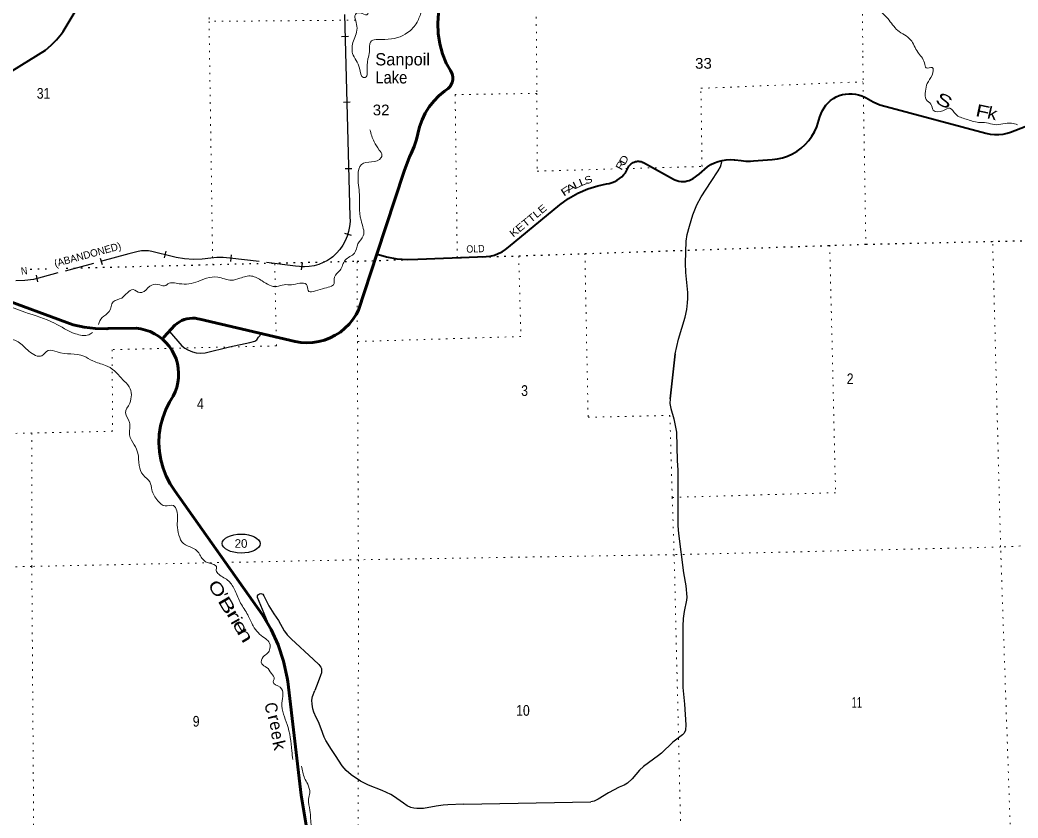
# Model space of a CAD drawing. Header units: feet. Extents: x 485078 to 733631, y 372822 to 564222.
# Drawn here: x 562675 to 578960, y 422307 to 435333 of the extents above; entities that cross this region are included whole.
import ezdxf
from ezdxf.enums import TextEntityAlignment as Align

# ---------------------------------------------------------------- set-up
doc = ezdxf.new("R2010")
doc.units = ezdxf.units.FT
doc.header["$LTSCALE"] = 80
doc.linetypes.add('DOTTED', pattern=[1.5, 0.3, -1.2])
doc.linetypes.add('LONG_DASHED', pattern=[7.5, 6, -1.5])
for name, color, linetype, lineweight in [('17', 7, 'Continuous', 25), ('23', 7, 'Continuous', 70), ('26', 7, 'Continuous', 40), ('27', 7, 'Continuous', 25), ('29', 7, 'Continuous', 25), ('34', 7, 'Continuous', 25), ('39', 7, 'Continuous', 13), ('41', 7, 'Continuous', 13), ('6', 7, 'DOTTED', 25), ('63', 7, 'Continuous', 25), ('7', 7, 'DOTTED', 13)]:
    doc.layers.add(name, color=color, linetype=linetype, lineweight=lineweight)

msp = doc.modelspace()

# ---------------------------------------------------------------- linework, layer by layer
at = {"layer": '17'}
msp.add_ellipse((566284.24, 426786.03), major_axis=(309.24, -1), ratio=0.500121, dxfattribs=at)
at = {"layer": '23'}
for points in [[(568497.05, 431509.51), (568941.37, 432863.77), (569032.66, 433100.2), (569057.48, 433153.87), (569107.22, 433266.8), (569144.89, 433384.32), (569164.93, 433474.55), (569194.23, 433590.98), (569235.55, 433703.71), (569288.42, 433811.5), (569352.27, 433913.18), (569426.4, 434007.62), (569509.99, 434093.8), (569602.13, 434170.77), (569663.13, 434213.5), (569679.74, 434230.3), (569694.5, 434248.74), (569707.26, 434268.63), (569717.87, 434289.74), (569726.21, 434311.85), (569732.19, 434334.7), (569735.76, 434358.06), (569736.86, 434381.66), (569735.49, 434405.24), (569731.66, 434428.55), (569725.42, 434451.34), (569716.82, 434473.35), (569705.98, 434494.34), (569697.97, 434507.04), (569626.85, 434625.6), (569567.8, 434782.48), (569525.47, 434944.67), (569500.32, 435110.4), (569492.64, 435277.85), (569502.5, 435445.19)], [(564997.93, 430124.47), (565024.25, 430153.43), (565203.92, 430351.11), (565238.28, 430379.73), (565275.44, 430404.6), (565315, 430425.45), (565356.52, 430442.05), (565399.55, 430454.22), (565443.61, 430461.82), (565488.23, 430464.78), (565532.92, 430463.05), (565577.17, 430456.67), (565612.33, 430448.14), (567162.63, 430081.93), (567258.72, 430066.71), (567355.88, 430061.61), (567453.04, 430066.7), (567549.14, 430081.92), (567643.11, 430107.1), (567733.94, 430141.96), (567820.63, 430186.13), (567902.23, 430239.12), (567977.84, 430300.34), (568046.64, 430369.13), (568107.87, 430444.74), (568160.86, 430526.34), (568197.57, 430596.69), (568497.05, 431509.51)], [(562271.64, 430826.78), (563543.86, 430359), (563723.5, 430318.25), (563906.41, 430296.5), (564090.59, 430293.99), (564116.42, 430295.18), (564570.62, 430300.69), (564648.73, 430290.4), (564725.33, 430271.99), (564799.59, 430245.69), (564870.69, 430211.76), (564937.85, 430170.59), (564997.93, 430124.47)], [(567342.43, 422191.88), (567260.49, 422678.64), (567044.75, 424532.57), (567035, 424595.89), (566975.09, 424867.39), (566887.12, 425131.15), (566772.06, 425384.27), (566631.18, 425623.97), (565202.32, 427645.61), (565125.48, 427762.3), (565061.27, 427886.38), (565010.37, 428016.5), (564973.36, 428151.22), (564950.62, 428289.07), (564942.43, 428428.55), (564948.86, 428568.12), (564969.84, 428706.25), (565005.14, 428841.43), (565054.38, 428972.18), (565117.02, 429097.07), (565148.78, 429150), (565172.85, 429191.15), (565206.77, 429262.25), (565233.08, 429336.51), (565251.48, 429413.11), (565261.78, 429491.21), (565263.85, 429569.97), (565257.68, 429648.51), (565243.34, 429725.97), (565220.97, 429801.51), (565190.83, 429874.3), (565153.25, 429943.54), (565108.64, 430008.47), (565057.49, 430068.38), (565000.35, 430122.62), (564997.93, 430124.47)]]:
    msp.add_lwpolyline(points, dxfattribs=at)
at = {"layer": '26'}
for points in [[(561840.2, 434068.02), (563089.56, 434842.39), (563185.71, 434920.92), (563273.12, 435009.08), (563350.84, 435105.89), (563379.19, 435147.06), (563877.8, 435981.69)], [(568497.05, 431509.51), (568523.09, 431502.06), (568656.31, 431463.95), (568824.78, 431434), (568995.46, 431421.83), (569166.48, 431427.57), (570282.06, 431470.15), (570349.4, 431479.64), (570415.38, 431496.12), (570479.28, 431519.41), (570540.39, 431549.25), (570598.05, 431585.31), (570647.19, 431623.38), (571485.3, 432315.72), (571626.86, 432417.52), (571778.28, 432503.96), (571937.91, 432574.09), (572104, 432627.16), (572242.93, 432657.39), (572289.45, 432665.42), (572334.87, 432678.26), (572378.7, 432695.78), (572420.46, 432717.79), (572459.69, 432744.04), (572495.96, 432774.25), (572528.87, 432808.08), (572553.19, 432838.39), (572610.55, 432943.97), (572621.71, 432959.31), (572634.41, 432973.39), (572648.51, 432986.07), (572663.86, 432997.21), (572680.29, 433006.68), (572697.62, 433014.38), (572715.66, 433020.23), (572734.22, 433024.16), (572753.08, 433026.13), (572772.04, 433026.11), (572790.9, 433024.12), (572809.45, 433020.16), (572827.48, 433014.29), (572844.8, 433006.56), (572846.16, 433005.86), (573339.87, 432731.95), (573361.98, 432721.67), (573394.13, 432710.1), (573427.32, 432701.95), (573461.19, 432697.31), (573495.35, 432696.24), (573529.43, 432698.75), (573563.07, 432704.8), (573595.89, 432714.34), (573627.53, 432727.26), (573657.65, 432743.41), (573758.18, 432817.45), (573893.92, 432935.67), (573948.69, 432971.17), (574006.86, 433000.75), (574067.81, 433024.09), (574130.87, 433040.94), (574195.34, 433051.09), (574260.52, 433054.46), (574325.69, 433050.99), (574337.99, 433049.56), (574444.33, 433038.22), (574520.02, 433030.37), (574596.12, 433030.47), (574645.2, 433034.78), (574946.33, 433056.46), (575032.49, 433065.74), (575117.21, 433083.97), (575199.57, 433110.96), (575278.64, 433146.41), (575353.59, 433189.93), (575423.57, 433241.04), (575487.82, 433299.2), (575545.64, 433363.74), (575596.4, 433433.98), (575639.54, 433509.14), (575674.3, 433587.64), (575728.25, 433753.69), (575745.2, 433804.59), (575767.37, 433853.44), (575794.53, 433899.71), (575826.38, 433942.88), (575862.56, 433982.49), (575902.69, 434018.09), (575946.32, 434049.31), (575992.97, 434075.8), (576042.14, 434097.26)], [(576042.14, 434097.26), (576093.28, 434113.47), (576145.83, 434124.25), (576199.23, 434129.47), (576252.87, 434129.08), (576306.19, 434123.09), (576358.58, 434111.55), (576409.48, 434094.6), (576458.33, 434072.43), (576479.65, 434060.72), (576598.59, 433995.36), (576704.73, 433949.79), (576806.31, 433918.12), (578435.66, 433485.27), (578504.63, 433470.38), (578574.78, 433462.78), (578645.35, 433462.55), (578715.54, 433469.71), (578784.61, 433484.16), (578837.7, 433500.57), (579078.18, 433596.09)]]:
    msp.add_lwpolyline(points, dxfattribs=at)
at = {"layer": '29'}
for p, q in [((573285.01, 429151.25), (573364.62, 429885.01)), ((566742.45, 425449.17), (566552.39, 425903.71)), ((569910.67, 422530.65), (571990.21, 422569.99))]:
    msp.add_line(p, q, dxfattribs=at)
for points in [[(573364.62, 429885.01), (573419.01, 430123.58), (573528.41, 430482.35), (573554.24, 430607.02), (573564.88, 430716.47), (573570.96, 430786.4), (573570.96, 430883.69), (573540.57, 431212.06), (573534.49, 431364.08), (573546.65, 431722.85), (573563.36, 431829.27), (573596.79, 431966.09), (573656.05, 432154.59), (573721.38, 432312.7), (573789.76, 432446.47), (573953.86, 432695.79), (574069.34, 432872.13), (574104.28, 432935.98), (574130.87, 433040.94)], [(565114.92, 430245.8), (565317.3, 430014.14), (565365.92, 429977.65), (565411.51, 429950.29), (565490.52, 429913.8), (565551.3, 429898.6), (565627.27, 429895.56), (565697.16, 429901.64), (566092.22, 429995.89), (566423.46, 430065.82), (566505.51, 430090.15), (566538.94, 430114.47), (566569.33, 430154), (566608.84, 430202.64)], [(573364.62, 429885.01), (573344.56, 429685.76), (573283.78, 429150.65), (573279.22, 429071.6), (573295.93, 428992.55), (573344.56, 428822.28), (573387.1, 428603.37), (573399.26, 428135.15), (573406.86, 427992.25), (573411.41, 427739.89), (573411.41, 427077.08), (573419.02, 426949.38), (573502.58, 426310.89)], [(573502.58, 426310.89), (573537.54, 426095.02), (573555.42, 425912.77), (573550.86, 425864.13), (573514.75, 425675.43), (573493.48, 425562.94), (573488.92, 425438.28), (573488.92, 424434.94), (573519.31, 424167.38), (573537.54, 423826.86), (573531.47, 423741.73), (573513.23, 423693.08), (573482.84, 423662.67), (573324.82, 423547.14), (573142.49, 423364.71), (573093.86, 423328.23), (572850.75, 423145.8), (572782.38, 423088.04), (572663.86, 422945.14), (572589.4, 422878.24), (572533.19, 422844.8), (572449.61, 422811.35), (572279.43, 422720.14), (572109.25, 422616.77), (572043.92, 422583.33), (571990.21, 422569.99)], [(566552.39, 425903.71), (566549.19, 425914.86), (566551.47, 425932.34), (566557.55, 425948.3), (566566.28, 425956.65), (566585.66, 425968.82), (566605.79, 425971.85), (566622.88, 425967.3), (566637.32, 425958.18), (566654.41, 425935.37), (566736.46, 425768.14), (566818.51, 425640.45), (566891.44, 425530.99), (566984.52, 425363.01), (567006.92, 425333.36), (567034.66, 425297.64), (567098.09, 425233.03), (567462.76, 424892.5), (567550.89, 424810.41), (567568.37, 424792.16), (567583.95, 424770.12), (567595.72, 424748.08), (567596.47, 424725.28), (567596.48, 424701.71), (567592.68, 424676.63), (567581.28, 424634.06), (567538.73, 424527.65), (567484.03, 424390.83)], [(567590.41, 423759.96), (567544.05, 423876.23), (567510.62, 423947.68), (567469.6, 424035.85), (567451.36, 424090.58), (567440.73, 424166.59), (567439.21, 424231.96), (567448.33, 424292.77), (567484.03, 424390.83)], [(569910.67, 422530.65), (569656.87, 422522.51), (569581.66, 422516.42), (569465.42, 422498.18), (569258.77, 422464.74), (569215.47, 422461.69), (569152.41, 422461.7), (569099.99, 422466.25), (569052.13, 422479.94), (568995.15, 422505.78), (568930.57, 422546.83), (568769.51, 422662.37), (568725.43, 422691.24), (568584.14, 422756.62), (568359.26, 422844.79), (568231.62, 422908.64), (568076.64, 423012.02), (567999.89, 423080.41), (567933.81, 423157.96), (567824.41, 423328.22), (567760.59, 423425.51), (567666.37, 423574.47), (567639.04, 423626.18), (567590.41, 423759.96)]]:
    msp.add_lwpolyline(points, dxfattribs=at)
at = {"layer": '34'}
for p, q in [((567922.97, 435063.18), (568033.54, 435066.14)), ((567954.25, 433991.42), (568064.82, 433994.38)), ((567980.67, 432905.95), (568091.24, 432908.91)), ((567972.52, 431854.77), (568078.37, 431822.67)), ((567277.67, 431364.81), (567262.14, 431255.29))]:
    msp.add_line(p, q, dxfattribs=at)
msp.add_lwpolyline([(567970.63, 435420.79), (568058.73, 432127.29), (568060.35, 432044.97), (568053.36, 431962.88), (568037.83, 431881.98), (568013.92, 431803.14), (567981.9, 431727.23), (567942.13, 431655.09), (567895.03, 431587.49), (567841.11, 431525.2), (567781, 431468.88), (567759.7, 431451.54), (567693.65, 431407.92), (567623.4, 431371.44), (567549.72, 431342.5), (567473.41, 431321.41), (567395.32, 431308.43), (567316.31, 431303.68), (567271.6, 431305.67)], dxfattribs=at)
at = {"layer": '39'}
for points in [[(568408.9, 435690.99), (568462.55, 435886.43), (568641.01, 435937.48), (568781.84, 435878.4), (568888.46, 435895.27), (568954.93, 436062.74), (569014.85, 436250.25), (569168, 436183.4), (569281.02, 436186.28), (569376.04, 436101.78), (569392.91, 435993.05), (569395.51, 435809.16), (569347.04, 435648.22), (569232.28, 435473.46), (569155.97, 435295.64), (569000.64, 435127.94), (568627.83, 435015.32), (568392.6, 434972.93), (568378.4, 434814.89), (568353.09, 434697), (568340.35, 434480.37), (568326.09, 434405.21), (568281.94, 434393.97), (568215.57, 434543.89), (568102.46, 434785.61), (568115.49, 434990.12), (568174.09, 435230.16), (568160.79, 435438.03), (568227.14, 435449.83), (568335.02, 435416.2), (568374.92, 435516.27), (568393.32, 435587.5), (568407.44, 435668.72), (568408.9, 435690.99)], [(576511.38, 435689.54), (576642.34, 435541.27), (576834.86, 435354.14), (576997.2, 435162.19), (577207.02, 435009.87), (577323.16, 434808.66), (577432.62, 434631.53), (577462.96, 434549.43), (577559.68, 434557.96), (577556.77, 434432.55), (577479.39, 434297.15), (577448.28, 434169), (577461.82, 434031.89), (577536.36, 433958.99), (577577.19, 433860.98), (577732.95, 433850.8), (577849.05, 433892.17), (577942.36, 433795.5), (578112.01, 433714.93), (578317.32, 433661.54), (578446.74, 433654.74), (578572.69, 433625.61), (578852.87, 433646.91), (578951.96, 433621.82)], [(568386.16, 433541.53), (568451.68, 433345.09), (568537.88, 433209.83), (568580.48, 433121.97), (568569.28, 433085.29), (568413.43, 433018.65), (568246.88, 432975.99), (568190.85, 432794.64), (568214.81, 432483.94), (568239.5, 432064.09), (568276.16, 431810.31), (568188.59, 431678.7), (568133.87, 431525.69), (567981.15, 431414.65), (567898.53, 431246.78), (567806.41, 431135.27), (567798.96, 431029.96), (567609.2, 430946.27), (567375.65, 430918.08), (567348.99, 431014.43), (567243.43, 431035.99), (567104.73, 431010.22), (566983.53, 431011.17), (566867.13, 430981.92), (566626.54, 431072.81), (566454.88, 431153.34), (566263.9, 431118.14), (566125.41, 431084.28), (565901.98, 431135.18), (565720.64, 431118.43), (565580.63, 431064.32), (565272.54, 431028.15), (565088.83, 431025.49), (565053.16, 430998.3), (564958, 431008), (564824.74, 431006.62), (564700.13, 430902.36), (564629.95, 430882.38), (564521.66, 430932.17), (564428.02, 430881.27), (564335.3, 430794), (564197.46, 430733.87), (564130.83, 430572.47), (564014.14, 430474.48), (563957.64, 430361.37)], [(563856.8, 430230.05), (563798.98, 430196.09), (563580.5, 430210.73), (563236.86, 430383.9), (562753.24, 430564.99), (562053.34, 430788.32), (561828.27, 430788.23), (561804.57, 430782.96), (561717, 430863.97), (561514.9, 430865.94), (561168.61, 430811.94), (560680.85, 430595.62), (560289.8, 430324.86), (560027.69, 430227.2), (559929.01, 430135.74), (559854.64, 430121.71), (559767.4, 430137.68), (559680.17, 430072.79), (559675.69, 430010), (559669.95, 429916.87), (559668.6, 429809.69), (559663.93, 429674.13), (559578.57, 429615.35), (559380.28, 429549.64), (559271.55, 429536.76), (559220.31, 429406.08), (559304.02, 429369.8), (559384.46, 429303.12), (559375.39, 429181.6), (559236.08, 429180.07), (559146.58, 429125.22), (559025.5, 429041.27), (558726.24, 429055.87), (558526.28, 429056.83), (558420.22, 429017.74), (558309.48, 428923.95), (558207.92, 428866.77), (558206.47, 428763.64), (558259.37, 428667.95), (558180.83, 428498.16), (557931.42, 428216.87), (557752.51, 428103.14), (557605.74, 428077.16), (557567.53, 428150.98), (557496.89, 428149.18), (557460.7, 428223.05), (557407.62, 428245.96)], [(562018.83, 430795.53), (562009.68, 430597.18), (561981.64, 430507.52), (561996.83, 430465.46), (562062.54, 430341.8), (562156, 430239.06), (562644.7, 430079.71), (562822.28, 429924.54), (563032.09, 429853.07), (563135.01, 429936.56), (563280.98, 429914.01), (563716.94, 429844.27), (563864.28, 429767.17), (564068.04, 429695.55), (564215.64, 429608.35), (564348.46, 429466.19), (564456.56, 429343.61), (564465.22, 429079.01), (564398.54, 428919.63), (564463.05, 428763.6), (564464.14, 428559.45), (564538.94, 428395.6), (564598.85, 428261.68), (564620.02, 428062.09), (564684.53, 427906.06), (564794.39, 427793.63), (564827.91, 427665.11), (564923.35, 427483.59), (565044.56, 427401.78), (565177.72, 427407.2), (565232.37, 427321.67), (565242.25, 427089.44), (565268.61, 426924.35), (565340.68, 426788.73), (565508.31, 426708.1), (565611.91, 426603.6), (565656.18, 426529.94), (565768.91, 426464.08), (565879.31, 426410.29), (565878.82, 426349.64), (565918.79, 426285.97), (566081.12, 426174.88), (566184.08, 426015.79), (566275.94, 425815.98), (566391.92, 425620.83), (566479.23, 425441.12), (566663.88, 425245.7), (566736.1, 425184.88), (566753.07, 425072.1), (566714.58, 424996.33), (566645.31, 424939.98), (566620, 424822.08), (566700.18, 424765.5), (566777.4, 424666.4), (566822.12, 424574.55), (566807.09, 424529.69), (566920.37, 424441.61), (566949.07, 424183.59), (567034.55, 423836.05), (567112.06, 423403.4), (567124.88, 423260.52)], [(567270.22, 423155.43), (567319.15, 422957.88), (567370.08, 422860.13), (567403.9, 422719.48), (567384.34, 422613.86), (567405.05, 422432.46), (567433.85, 422170.39), (567499.22, 421980.01), (567566.87, 421779.59), (567664.39, 421515.24), (567716.03, 421308.34), (567806.89, 421068.07), (567940.18, 420826.87), (568017.74, 420725.62)]]:
    msp.add_spline(points, degree=3, dxfattribs=at)
at = {"layer": '6'}
msp.add_line((562844, 431266.43), (563173.65, 431274.72), dxfattribs=at)
msp.add_lwpolyline([(563429.56, 431281.16), (565820.05, 431341.31), (568177.53, 431395.41), (576477.01, 431671.89), (579348.59, 431736.75)], dxfattribs=at)
at = {"layer": '63'}
for p, q in [((565055.44, 431556.69), (565028.75, 431449.35)), ((563984.91, 431447.2), (564013.89, 431340.45)), ((566123.39, 431497.73), (566110.16, 431387.92)), ((562937.13, 431167.75), (562963.49, 431060.32))]:
    msp.add_line(p, q, dxfattribs=at)
at = {"layer": '63', "linetype": 'LONG_DASHED'}
msp.add_lwpolyline([(567271.6, 431305.67), (567237.23, 431307.2), (567171.62, 431316.51), (566096.67, 431445.96), (565991.32, 431456.62), (565885.47, 431456.21), (565787.57, 431445.9), (565646.44, 431426.23), (565503.97, 431421.43), (565361.76, 431431.55), (565221.41, 431456.47), (565180.21, 431466.71), (564826.62, 431554.64), (564771.47, 431563.68), (564715.69, 431566.91), (564659.89, 431564.28), (564604.66, 431555.84), (564557.8, 431543.9), (564452.68, 431517.61), (563038.97, 431133.82), (562897.52, 431099.12), (562753.17, 431079.39), (562607.56, 431074.85)], dxfattribs=at)
at = {"layer": '7'}
msp.add_line((568150.32, 435328.77), (565760.74, 435310.08), dxfattribs=at)
for points in [[(571001.06, 442159.32), (571081.94, 438055.66), (571085.68, 436701.33), (571109.77, 434134.61), (571115.41, 432865.23), (572356.01, 432900.63)], [(576410.07, 436988.82), (576427.16, 434739.32), (576433.02, 434306.84), (576477.01, 431671.89)], [(565755.14, 436331.84), (565760.74, 435310.08), (565820.05, 431341.31)], [(572559.58, 432906.43), (573803.52, 432941.92), (573785.63, 434217.04), (576430.06, 434323.91)], [(571109.77, 434134.61), (569775.35, 434114.7), (569810.3, 431437.07)], [(578862.12, 421006.07), (578855.48, 421485.46), (578675.23, 426730.77), (578545.87, 431718.62), (578553.9, 431720.85)], [(575887.68, 431656.85), (575983.13, 427616.23), (573317.21, 427540.11)], [(570812.97, 431478.83), (570847.98, 430165.73), (568180.2, 430083.5)], [(571892.39, 431520.53), (571945.41, 428847.4), (573279.58, 428877.4), (573317.21, 427540.11), (573348.79, 426604.95), (573476.68, 421273.4), (573490.35, 420866.48)], [(566831.51, 431354.99), (566859.15, 430013.4), (564178.75, 429951.07), (564185.96, 428619.06), (562869.91, 428591.54), (558574.7, 428496.08), (558589.5, 426299.06), (558616.32, 425794.36), (557556.83, 425763.28), (557306.32, 425767), (557305.85, 423132.94), (555976.48, 423072.73), (556035.84, 420870.78), (556059.28, 420422.51)], [(568177.74, 431387.32), (568180.2, 430083.5), (568196.97, 426522), (568193.99, 421094.12), (568216.18, 420730.69)], [(562869.91, 428591.54), (562868.06, 426414.31), (562906.65, 421019.84), (562907.23, 420960.39)], [(579478.39, 426771.49), (578675.23, 426730.77), (573348.79, 426604.95), (568196.97, 426522), (562868.06, 426414.31), (558589.5, 426299.06)]]:
    msp.add_lwpolyline(points, dxfattribs=at)

# ---------------------------------------------------------------- texts
at = {"layer": '17'}
msp.add_text('20', height=140, dxfattribs=at).set_placement((566281.78, 426717.72), align=Align.CENTER)
at = {"layer": '27'}
for s, rotation, width, p in [('R', 61.485, 1.2, (572523.87, 432931.05)), ('D', 61.485, 1.2, (572582, 433024.73)), ('L', 26.845, 1.45, (571788.4, 432596.93)), ('L', 22.495, 1.3, (571878.77, 432637.76)), ('S', 22.146, 1.15, (571972.22, 432669.17)), ('F', 33.545, 1.55, (571610.39, 432490.1)), ('A', 32.195, 1.45, (571691.04, 432542.64))]:
    msp.add_text(s, height=120, rotation=rotation, dxfattribs=dict(at, width=width)).set_placement(p, align=Align.CENTER)
for s, rotation, width, p in [('KETTLE', 39.559, 1.2, (570724.55, 431778.29)), ('OLD', 1.908, 0.9, (569960.54, 431533.35))]:
    msp.add_text(s, height=120, rotation=rotation, dxfattribs=dict(at, width=width)).set_placement(p)
at = {"layer": '41'}
msp.add_text('Sanpoil', height=200, dxfattribs=at).set_placement((568473.23, 434590.77))
at = {"layer": '41', "width": 0.9}
msp.add_text('Lake', height=200, dxfattribs=at).set_placement((568473.23, 434295.73))
at = {"layer": '41'}
for s, rotation, width, p in [('S', 332.867, 1.45, (577709.66, 433928.44)), ('F', 347.939, 1.35, (578362.6, 433743.62)), ('k', 346.958, 1.15, (578519.9, 433712.2)), ('O', 303.933, 1.35, (565808.62, 425992.36)), ('B', 300.479, 1.6, (565967.23, 425730.69)), ('r', 300.968, 1.7, (566077.86, 425575.52)), ('i', 299.544, 1.3, (566122.19, 425477.6)), ('e', 300.495, 1.5, (566190.19, 425378.11)), ('n', 300.628, 1.6, (566266.69, 425244.77)), ('C', 279.628, 0.9, (566679.07, 424089.57)), ('r', 284.464, 1.2, (566726.95, 423919.76)), ('e', 280.251, 0.95, (566779.73, 423641.05)), ('k', 283.063, 1.15, (566809.9, 423473.38))]:
    msp.add_text(s, height=200, rotation=rotation, dxfattribs=dict(at, width=width)).set_placement(p, align=Align.CENTER)
for s, rotation, p in [("'", 294.21, (565885.07, 425894.03)), ('e', 283.172, (566758.06, 423793.23))]:
    msp.add_text(s, height=200, rotation=rotation, dxfattribs=at).set_placement(p, align=Align.CENTER)
at = {"layer": '63'}
msp.add_text('(ABANDONED)', height=120, rotation=15.188, dxfattribs=at).set_placement((563252.03, 431297.68))
at = {"layer": '63', "width": 0.9}
msp.add_text('N', height=120, rotation=6.947, dxfattribs=at).set_placement((562749.98, 431178.8), align=Align.CENTER)
at = {"layer": '7'}
for s, width, p in [('33', 1.05, (573690.45, 434536.67)), ('31', 0.85, (562949.15, 434047.11)), ('32', 1.05, (568431.21, 433776.31)), ('2', 0.85, (576164.54, 429388.52)), ('3', 0.85, (570853.14, 429196.18)), ('4', 0.85, (565562.79, 428981.93)), ('11', 0.65, (576244.83, 424106.43)), ('10', 0.85, (570771.24, 423975.88)), ('9', 0.85, (565494.56, 423798.77))]:
    msp.add_text(s, height=175, dxfattribs=dict(at, width=width)).set_placement(p)

doc.saveas('drawing.dxf')
